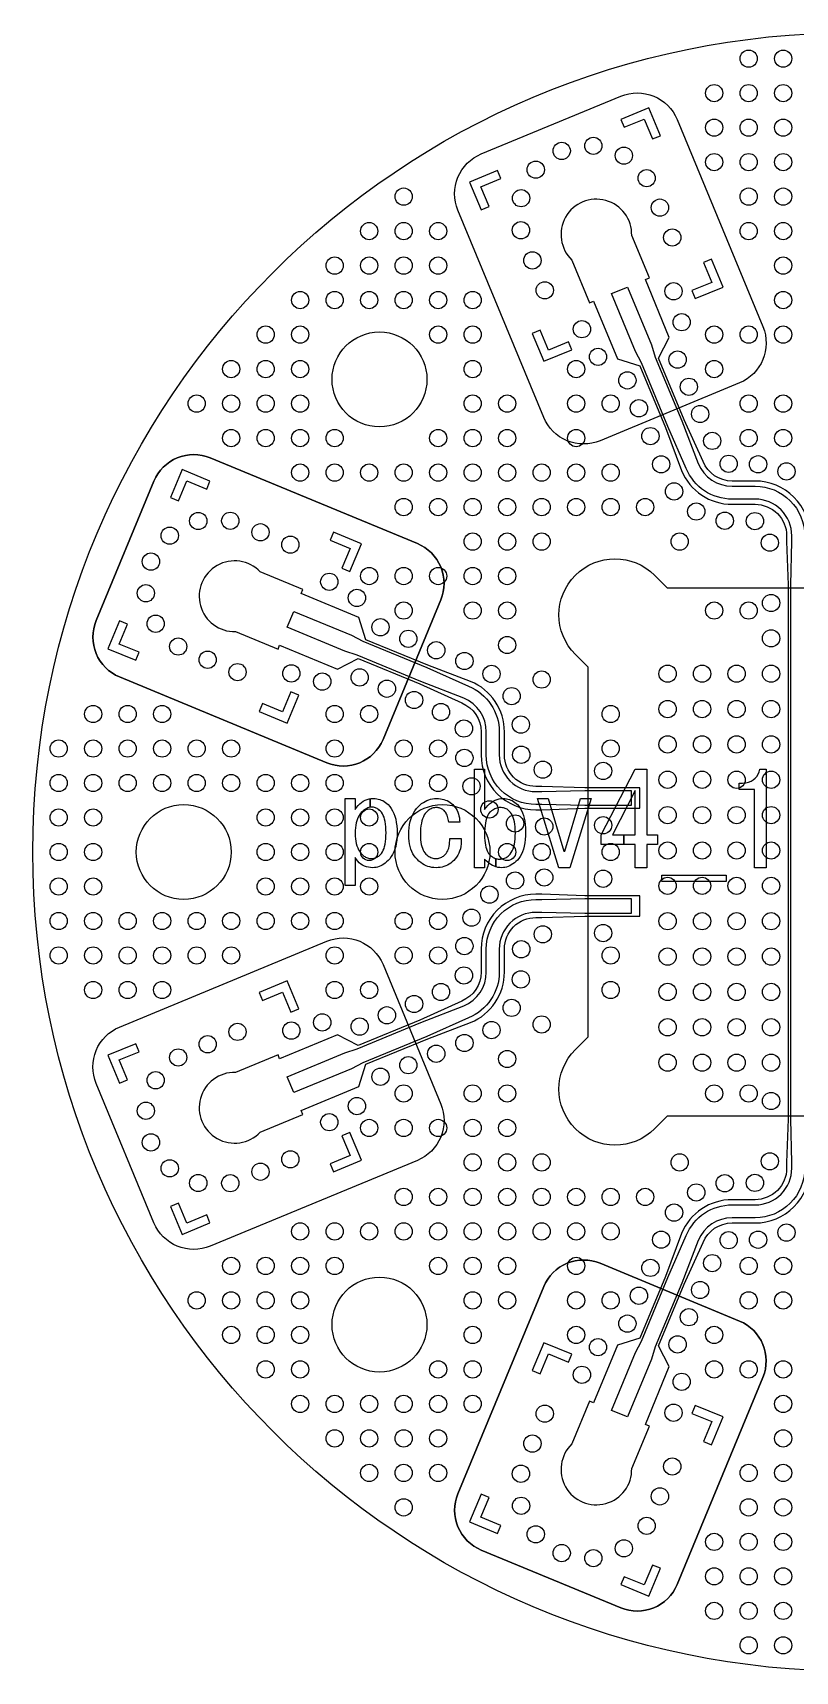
# Model space of a CAD drawing. Extents: x -19 to 105, y -19 to 19.
# Drawn here: x 24 to 41.68, y -19 to 19 of the extents above; entities that cross this region are included whole.
import ezdxf

# ---------------------------------------------------------------- set-up
doc = ezdxf.new("R2010")
doc.units = 0
for name, color, linetype in [('Cavity', 191, 'Continuous'), ('IMG', 7, 'Continuous'), ('l1', 1, 'Continuous'), ('l2', 3, 'Continuous'), ('l3', 30, 'Continuous'), ('nc_l1-l3', 5, 'Continuous'), ('nc_l2-l3', 212, 'Continuous'), ('outline', 150, 'Continuous')]:
    doc.layers.add(name, color=color, linetype=linetype)

msp = doc.modelspace()

# ---------------------------------------------------------------- linework, layer by layer
at = {"layer": 'Cavity'}
for points in [[(35.848, 10.0804), (33.858, 14.8845, -0.4142136), (34.3992, 16.1911), (37.6328, 17.5305, -0.4142136), (38.9394, 16.9893), (40.9293, 12.1851, -0.4142024), (40.3881, 10.8786), (37.1546, 9.5392, -0.4142136)], [(32.9196, 7.152), (28.1155, 9.142, 0.4142136), (26.8089, 8.6008), (25.4695, 5.3672, 0.4142136), (26.0107, 4.0606), (30.8149, 2.0707, 0.4142024), (32.1214, 2.6119), (33.4608, 5.8454, 0.4142136)], [(49.125, -4.2865), (49.4192, -4.5808, -1), (47.5808, -6.4192), (47.2865, -6.125), (38.7135, -6.125), (38.4192, -6.4192, -1), (36.5808, -4.5808), (36.875, -4.2865), (36.875, 4.2865), (36.5808, 4.5808, -1), (38.4192, 6.4192), (38.7135, 6.125), (47.2865, 6.125), (47.5808, 6.4192, -1), (49.4192, 4.5808), (49.125, 4.2865)], [(32.9196, -7.152), (28.1155, -9.142, -0.4142136), (26.8089, -8.6008), (25.4695, -5.3672, -0.4142136), (26.0107, -4.0606), (30.8149, -2.0707, -0.4142024), (32.1214, -2.6119), (33.4608, -5.8454, -0.4142136)], [(35.848, -10.0804), (33.858, -14.8845, 0.4142136), (34.3992, -16.1911), (37.6328, -17.5305, 0.4142136), (38.9394, -16.9893), (40.9293, -12.1851, 0.4142024), (40.3881, -10.8786), (37.1546, -9.5392, 0.4142136)]]:
    msp.add_lwpolyline(points, format="xyb", close=True, dxfattribs=at)
at = {"layer": 'IMG'}
for points in [[(34.9093, 1.2412), (34.9463, 1.2398), (34.9824, 1.2356), (35.0176, 1.2285), (35.0518, 1.2187), (35.0851, 1.206), (35.1174, 1.1906), (35.1488, 1.1723), (35.1793, 1.1512), (35.2088, 1.1273), (35.2374, 1.1006), (35.2731, 1.0605), (35.3049, 1.0152), (35.3331, 0.9649), (35.3574, 0.9093), (35.3781, 0.8486), (35.3949, 0.7827), (35.4081, 0.7117), (35.4174, 0.6356), (35.4231, 0.5542), (35.4249, 0.4677), (35.4231, 0.3768), (35.4174, 0.2915), (35.4081, 0.2118), (35.3949, 0.1377), (35.3781, 0.0693), (35.3574, 0.0065), (35.3331, -0.0507), (35.3049, -0.1023), (35.2731, -0.1482), (35.2374, -0.1885), (35.2022, -0.2219), (35.1667, -0.2518), (35.1309, -0.2782), (35.0949, -0.301), (35.0587, -0.3203), (35.0223, -0.3362), (34.9856, -0.3485), (34.9487, -0.3573), (34.9115, -0.3625), (34.8742, -0.3643), (34.8301, -0.3623), (34.787, -0.3563), (34.7448, -0.3464), (34.735, -0.343), (34.735, -0.1519), (34.7463, -0.1556), (34.7692, -0.1608), (34.7922, -0.164), (34.8156, -0.1651), (34.8431, -0.1642), (34.8695, -0.1618), (34.8947, -0.1577), (34.9187, -0.1519), (34.9415, -0.1446), (34.9632, -0.1355), (34.9837, -0.1249), (35.0031, -0.1126), (35.0212, -0.0986), (35.0382, -0.083), (35.0672, -0.0503), (35.0931, -0.0132), (35.1159, 0.0284), (35.1357, 0.0745), (35.1525, 0.125), (35.1662, 0.1799), (35.1769, 0.2393), (35.1845, 0.3032), (35.189, 0.3715), (35.1906, 0.4443), (35.1892, 0.5147), (35.1849, 0.5807), (35.1779, 0.6422), (35.1681, 0.6993), (35.1554, 0.7519), (35.1399, 0.8001), (35.1217, 0.8438), (35.1006, 0.8831), (35.0767, 0.9179), (35.0499, 0.9482), (35.0331, 0.9638), (35.0152, 0.9777), (34.9965, 0.99), (34.9768, 1.0007), (34.9562, 1.0097), (34.9346, 1.0171), (34.9121, 1.0229), (34.8887, 1.027), (34.8643, 1.0294), (34.839, 1.0302), (34.8133, 1.0291), (34.7879, 1.0256), (34.7627, 1.0197), (34.7377, 1.0115), (34.713, 1.0009), (34.6885, 0.9881), (34.6643, 0.9728), (34.6402, 0.9552), (34.6165, 0.9353), (34.5929, 0.9131), (34.5706, 0.8868), (34.5507, 0.8549), (34.5331, 0.8174), (34.5179, 0.7743), (34.505, 0.7256), (34.4945, 0.6712), (34.4863, 0.6112), (34.4804, 0.5456), (34.4769, 0.4743), (34.4757, 0.3974), (34.4769, 0.3317), (34.4804, 0.2704), (34.4863, 0.2136), (34.4945, 0.1612), (34.505, 0.1133), (34.5179, 0.0698), (34.5331, 0.0308), (34.5507, -0.0038), (34.5706, -0.0339), (34.5929, -0.0596), (34.6141, -0.0796), (34.6356, -0.0976), (34.6572, -0.1134), (34.6792, -0.1271), (34.7013, -0.1387), (34.7237, -0.1482), (34.735, -0.1519), (34.735, -0.343), (34.7035, -0.3324), (34.6632, -0.3145), (34.6238, -0.2926), (34.5854, -0.2667), (34.5479, -0.2368), (34.5113, -0.2029), (34.4757, -0.1651), (34.4757, -0.3643), (34.2413, -0.3643), (34.2413, 1.9209), (34.4757, 1.9209), (34.4757, 0.9834), (34.5138, 1.0324), (34.5531, 1.0762), (34.5935, 1.1149), (34.6351, 1.1484), (34.6779, 1.1767), (34.7218, 1.1999), (34.7669, 1.218), (34.8132, 1.2309), (34.8607, 1.2386)], [(37.9679, -0.3643), (37.9679, 0.1748), (37.7042, 0.1748), (37.7042, 0.3974), (37.9679, 0.3974), (37.9679, 1.4287), (37.4406, 0.3974), (37.7042, 0.3974), (37.7042, 0.1748), (37.1827, 0.1748), (37.1827, 0.3974), (37.9679, 1.9209), (38.2374, 1.9209), (38.2374, 0.3974), (38.4835, 0.3974), (38.4835, 0.1748), (38.2374, 0.1748), (38.2374, -0.3643)], [(40.7335, -0.3643), (40.7335, 1.4521), (40.382, 1.4521), (40.382, 1.5927), (40.4606, 1.596), (40.5324, 1.6059), (40.5975, 1.6223), (40.6557, 1.6452), (40.7072, 1.6748), (40.7518, 1.7109), (40.7897, 1.7535), (40.8207, 1.8027), (40.845, 1.8585), (40.8624, 1.9209), (41.0031, 1.9209), (41.0031, -0.3643)], [(31.8976, 1.2412), (31.9369, 1.2398), (31.9749, 1.2356), (32.0119, 1.2285), (32.0476, 1.2187), (32.0822, 1.206), (32.1156, 1.1906), (32.1478, 1.1723), (32.1788, 1.1512), (32.2087, 1.1273), (32.2374, 1.1006), (32.2775, 1.0559), (32.3134, 1.0063), (32.345, 0.9518), (32.3724, 0.8924), (32.3956, 0.8281), (32.4146, 0.7588), (32.4294, 0.6847), (32.4399, 0.6056), (32.4463, 0.5215), (32.4484, 0.4326), (32.4463, 0.3503), (32.4399, 0.2723), (32.4294, 0.1984), (32.4146, 0.1288), (32.3956, 0.0634), (32.3724, 0.0023), (32.345, -0.0547), (32.3134, -0.1074), (32.2775, -0.1559), (32.2374, -0.2002), (32.2044, -0.2314), (32.1709, -0.2593), (32.1369, -0.2839), (32.1024, -0.3052), (32.0675, -0.3233), (32.0321, -0.338), (31.9963, -0.3495), (31.9599, -0.3577), (31.9231, -0.3626), (31.8859, -0.3643), (31.8333, -0.3619), (31.7832, -0.3549), (31.7358, -0.3432), (31.6909, -0.3268), (31.6486, -0.3057), (31.6088, -0.2799), (31.5717, -0.2494), (31.5371, -0.2143), (31.5051, -0.1744), (31.4757, -0.1299), (31.4757, -0.7744), (31.2413, -0.7744), (31.2413, 1.2412), (31.4757, 1.2412), (31.4757, 0.9834), (31.5095, 1.0324), (31.5451, 1.0762), (31.5826, 1.1149), (31.622, 1.1484), (31.6632, 1.1767), (31.7063, 1.1999), (31.7513, 1.218), (31.7982, 1.2309), (31.827, 1.2354), (31.827, 1.0387), (31.8151, 1.0368), (31.7911, 1.0304), (31.7668, 1.0213), (31.7423, 1.0097), (31.7176, 0.9956), (31.6926, 0.9788), (31.6674, 0.9595), (31.642, 0.9375), (31.6163, 0.9131), (31.5896, 0.8829), (31.5657, 0.8488), (31.5446, 0.8108), (31.5263, 0.7687), (31.5109, 0.7226), (31.4982, 0.6726), (31.4884, 0.6186), (31.4813, 0.5606), (31.4771, 0.4986), (31.4757, 0.4326), (31.4774, 0.3686), (31.4823, 0.3079), (31.4905, 0.2505), (31.502, 0.1963), (31.5167, 0.1455), (31.5348, 0.0979), (31.5561, 0.0536), (31.5807, 0.0126), (31.6086, -0.0251), (31.6398, -0.0596), (31.6588, -0.0774), (31.6782, -0.0933), (31.6981, -0.1074), (31.7185, -0.1196), (31.7394, -0.1299), (31.7607, -0.1383), (31.7825, -0.1449), (31.8048, -0.1496), (31.8275, -0.1524), (31.8507, -0.1533), (31.8739, -0.1524), (31.8967, -0.1496), (31.9189, -0.1449), (31.9407, -0.1383), (31.962, -0.1299), (31.9829, -0.1196), (32.0033, -0.1074), (32.0232, -0.0933), (32.0427, -0.0774), (32.0617, -0.0596), (32.0861, -0.0314), (32.1081, 0.0018), (32.1274, 0.0399), (32.1442, 0.0829), (32.1583, 0.1308), (32.1699, 0.1837), (32.179, 0.2415), (32.1854, 0.3042), (32.1893, 0.3718), (32.1906, 0.4443), (32.1893, 0.5168), (32.1854, 0.5845), (32.179, 0.6472), (32.1699, 0.7049), (32.1583, 0.7578), (32.1442, 0.8057), (32.1274, 0.8487), (32.1081, 0.8868), (32.0861, 0.92), (32.0617, 0.9482), (32.0428, 0.966), (32.0237, 0.982), (32.0044, 0.996), (31.9848, 1.0082), (31.965, 1.0185), (31.9449, 1.027), (31.9247, 1.0335), (31.9042, 1.0382), (31.8834, 1.041), (31.8624, 1.042), (31.8389, 1.0407), (31.827, 1.0387), (31.827, 1.2354), (31.847, 1.2386)], [(33.5382, 0.9599), (33.5238, 0.9733), (33.5087, 0.9852), (33.4929, 0.9958), (33.4763, 1.0049), (33.4591, 1.0127), (33.4412, 1.019), (33.4226, 1.0239), (33.4032, 1.0274), (33.3832, 1.0295), (33.3624, 1.0302), (33.3369, 1.0292), (33.3118, 1.026), (33.2872, 1.0208), (33.2631, 1.0134), (33.2394, 1.0039), (33.2162, 0.9923), (33.1935, 0.9786), (33.1712, 0.9627), (33.1494, 0.9448), (33.1281, 0.9248), (33.1013, 0.8942), (33.0774, 0.8587), (33.0563, 0.8183), (33.0381, 0.7729), (33.0226, 0.7226), (33.0099, 0.6674), (33.0001, 0.6073), (32.9931, 0.5423), (32.9888, 0.4723), (32.9874, 0.3974), (32.9887, 0.336), (32.9926, 0.2784), (32.999, 0.2245), (33.0081, 0.1743), (33.0197, 0.1279), (33.0338, 0.0852), (33.0506, 0.0463), (33.0699, 0.0112), (33.0919, -0.0202), (33.1163, -0.0479), (33.1377, -0.0679), (33.1595, -0.0858), (33.1817, -0.1017), (33.2045, -0.1154), (33.2277, -0.127), (33.2513, -0.1365), (33.2755, -0.1439), (33.3001, -0.1491), (33.3252, -0.1523), (33.3507, -0.1533), (33.3739, -0.1524), (33.3967, -0.1496), (33.4189, -0.1449), (33.4407, -0.1383), (33.462, -0.1299), (33.4829, -0.1196), (33.5033, -0.1074), (33.5232, -0.0933), (33.5427, -0.0774), (33.5617, -0.0596), (33.5838, -0.0348), (33.6034, -0.0071), (33.6204, 0.0234), (33.6348, 0.0567), (33.6466, 0.0927), (33.6559, 0.1317), (33.6626, 0.1734), (33.6667, 0.2179), (33.6682, 0.2652), (33.6671, 0.3154), (33.9367, 0.3154), (33.937, 0.2512), (33.9334, 0.1898), (33.9258, 0.1312), (33.9142, 0.0754), (33.8986, 0.0224), (33.879, -0.0277), (33.8554, -0.0751), (33.8279, -0.1196), (33.7964, -0.1613), (33.7609, -0.2002), (33.7272, -0.2314), (33.692, -0.2593), (33.6551, -0.2839), (33.6165, -0.3052), (33.5763, -0.3233), (33.5345, -0.338), (33.491, -0.3495), (33.4459, -0.3577), (33.3991, -0.3626), (33.3507, -0.3643), (33.3021, -0.3624), (33.2546, -0.3568), (33.2083, -0.3474), (33.1632, -0.3343), (33.1193, -0.3174), (33.0765, -0.2968), (33.0349, -0.2724), (32.9945, -0.2443), (32.9552, -0.2124), (32.9171, -0.1768), (32.8793, -0.1352), (32.8454, -0.0901), (32.8155, -0.0414), (32.7896, 0.0107), (32.7677, 0.0664), (32.7498, 0.1256), (32.7358, 0.1883), (32.7259, 0.2545), (32.7199, 0.3242), (32.7179, 0.3974), (32.7201, 0.482), (32.7268, 0.5624), (32.7379, 0.6386), (32.7535, 0.7106), (32.7736, 0.7783), (32.7981, 0.8418), (32.827, 0.9011), (32.8604, 0.9562), (32.8983, 1.007), (32.9406, 1.0537), (32.9785, 1.0893), (33.0174, 1.1212), (33.0573, 1.1493), (33.0981, 1.1737), (33.1398, 1.1943), (33.1824, 1.2112), (33.226, 1.2243), (33.2706, 1.2337), (33.316, 1.2393), (33.3624, 1.2412), (33.4084, 1.2398), (33.4524, 1.2356), (33.4946, 1.2285), (33.5349, 1.2187), (33.5734, 1.206), (33.6099, 1.1906), (33.6446, 1.1723), (33.6774, 1.1512), (33.7084, 1.1273), (33.7374, 1.1006), (33.7665, 1.069), (33.7927, 1.0354), (33.8162, 0.9997), (33.8368, 0.9618), (33.8546, 0.9218), (33.8696, 0.8798), (33.8818, 0.8356), (33.8912, 0.7893), (33.8977, 0.7409), (33.9015, 0.6904), (33.6437, 0.6904), (33.6384, 0.7268), (33.632, 0.7612), (33.6244, 0.7934), (33.6156, 0.8235), (33.6056, 0.8515), (33.5945, 0.8774), (33.5822, 0.9012), (33.5687, 0.9229), (33.554, 0.9425)], [(36.1984, -0.3643), (35.7062, 1.2412), (35.9523, 1.2412), (36.3156, 0.0224), (36.339, 0.0224), (36.7023, 1.2412), (36.9484, 1.2412), (36.4562, -0.3643)], [(38.589, -0.6807), (38.589, -0.5401), (40.0773, -0.5401), (40.0773, -0.6807)]]:
    msp.add_lwpolyline(points, close=True, dxfattribs=at)
msp.add_circle((43, 0), 19, dxfattribs=at)
at = {"layer": 'l1'}
for points in [[(35.848, 10.0804), (33.858, 14.8845, -0.4142136), (34.3992, 16.1911), (37.6328, 17.5305, -0.4142136), (38.9394, 16.9893), (40.9293, 12.1851, -0.4142024), (40.3881, 10.8786), (37.1546, 9.5392, -0.4142136)], [(33.4608, 5.8454), (32.1214, 2.6119, -0.4142024), (30.8149, 2.0707), (26.0107, 4.0606, -0.4142136), (25.4695, 5.3672), (26.8089, 8.6008, -0.4142136), (28.1155, 9.142), (32.9196, 7.152, -0.4142136)], [(49.125, -4.2865), (49.4192, -4.5808, -1), (47.5808, -6.4192), (47.2865, -6.125), (38.7135, -6.125), (38.4192, -6.4192, -1), (36.5808, -4.5808), (36.875, -4.2865), (36.875, 4.2865), (36.5808, 4.5808, -1), (38.4192, 6.4192), (38.7135, 6.125), (47.2865, 6.125), (47.5808, 6.4192, -1), (49.4192, 4.5808), (49.125, 4.2865)], [(32.9196, -7.152), (28.1155, -9.142, -0.4142136), (26.8089, -8.6008), (25.4695, -5.3672, -0.4142136), (26.0107, -4.0606), (30.8149, -2.0707, -0.4142024), (32.1214, -2.6119), (33.4608, -5.8454, -0.4142136)], [(37.1546, -9.5392), (40.3881, -10.8786, -0.4142024), (40.9293, -12.1851), (38.9394, -16.9893, -0.4142136), (37.6328, -17.5305), (34.3992, -16.1911, -0.4142136), (33.858, -14.8845), (35.848, -10.0804, -0.4142136)]]:
    msp.add_lwpolyline(points, format="xyb", close=True, dxfattribs=at)
msp.add_circle((43, 0), 19, dxfattribs=at)
at = {"layer": 'l2'}
for points in [[(38.2861, 17.2599), (37.6394, 16.992), (37.7159, 16.8072), (38.1779, 16.9986), (38.3692, 16.5366), (38.554, 16.6132)], [(34.3965, 14.8911), (34.5813, 14.9676), (34.39, 15.4296), (34.8519, 15.6209), (34.7754, 15.8057), (34.1286, 15.5378)], [(39.7403, 13.7492), (39.5555, 13.6726), (39.7469, 13.2107), (39.2849, 13.0193), (39.3615, 12.8346), (40.0082, 13.1024)], [(35.8507, 11.3804), (36.4974, 11.6482), (36.4209, 11.833), (35.959, 11.6417), (35.7676, 12.1036), (35.5828, 12.0271)], [(27.4622, 8.8714), (27.1943, 8.2246), (27.3791, 8.1481), (27.5704, 8.61), (28.0324, 8.4187), (28.1089, 8.6035)], [(30.9729, 7.4172), (30.8964, 7.2324), (31.3583, 7.041), (31.167, 6.5791), (31.3518, 6.5026), (31.6196, 7.1493)], [(26.3868, 4.446), (26.4634, 4.6308), (26.0014, 4.8221), (26.1928, 5.2841), (26.008, 5.3606), (25.7401, 4.7139)], [(29.8976, 2.9918), (30.1654, 3.6385), (29.9807, 3.7151), (29.7893, 3.2531), (29.3274, 3.4445), (29.2508, 3.2597)], [(29.2508, -3.2597), (29.3274, -3.4445), (29.7893, -3.2531), (29.9807, -3.7151), (30.1654, -3.6385), (29.8976, -2.9918)], [(25.7401, -4.7139), (26.008, -5.3606), (26.1928, -5.2841), (26.0014, -4.8221), (26.4634, -4.6308), (26.3868, -4.446)], [(31.6196, -7.1493), (31.3518, -6.5026), (31.167, -6.5791), (31.3583, -7.041), (30.8964, -7.2324), (30.9729, -7.4172)], [(28.1089, -8.6035), (28.0324, -8.4187), (27.5704, -8.61), (27.3791, -8.1481), (27.1943, -8.2246), (27.4622, -8.8714)], [(35.5828, -12.0271), (35.7676, -12.1036), (35.959, -11.6417), (36.4209, -11.833), (36.4974, -11.6482), (35.8507, -11.3804)], [(40.0082, -13.1024), (39.3615, -12.8346), (39.2849, -13.0193), (39.7469, -13.2107), (39.5555, -13.6726), (39.7403, -13.7492)], [(34.1286, -15.5378), (34.7754, -15.8057), (34.8519, -15.6209), (34.39, -15.4296), (34.5813, -14.9676), (34.3965, -14.8911)], [(38.554, -16.6132), (38.3692, -16.5366), (38.1779, -16.9986), (37.7159, -16.8072), (37.6394, -16.992), (38.2861, -17.2599)]]:
    msp.add_lwpolyline(points, close=True, dxfattribs=at)
for points in [[(42.02, 7.3334, 0.4142136), (40.75, 8.6034), (40.2164, 8.6034, -0.3033653), (39.5419, 9.054), (39.1033, 10.0216), (38.5101, 11.4536), (38.7596, 11.9358), (38.2047, 13.2754), (38.2971, 13.3137), (37.8882, 14.3009, 1.5353237), (36.5024, 13.7268), (36.9113, 12.7397), (37.0036, 12.778), (37.5585, 11.4383), (38.0759, 11.2738), (38.669, 9.8418), (39.043, 8.8474, 0.3033543), (40.2164, 8.0634), (40.75, 8.0634, -0.4142136), (41.48, 7.3334), (41.48, 7.2), (41.515, 6.2), (41.515, -6.2), (41.48, -7.2), (41.48, -7.3334, -0.4142136), (40.75, -8.0634), (40.2164, -8.0634, 0.3033675), (39.043, -8.8474), (38.669, -9.8418), (38.0759, -11.2738), (37.5585, -11.4383), (37.0036, -12.778), (36.9113, -12.7397), (36.5024, -13.7268, 1.5354967), (37.8882, -14.3009), (38.2971, -13.3137), (38.2047, -13.2754), (38.7596, -11.9358), (38.5101, -11.4536), (39.1033, -10.0216), (39.5419, -9.054, -0.3033422), (40.2164, -8.6034), (40.75, -8.6034, 0.4142136), (42.02, -7.3334)], [(41.9, -7.3334, -0.4142136), (40.75, -8.4834), (40.2164, -8.4834, 0.3033413), (39.4311, -9.0081), (39.0478, -9.9987), (38.4355, -11.4769), (38.3438, -11.7636), (37.7889, -13.1032), (37.4194, -12.9502), (37.9743, -11.6105), (38.1122, -11.3429), (38.7245, -9.8647), (39.1539, -8.8933, -0.3033471), (40.2164, -8.1834), (40.75, -8.1834, 0.4142136), (41.6, -7.3334), (41.6, -7.2), (41.575, -6.2), (41.575, 6.2), (41.6, 7.2), (41.6, 7.3334, 0.4142136), (40.75, 8.1834), (40.2164, 8.1834, -0.3033471), (39.1539, 8.8933), (38.7245, 9.8647), (38.1122, 11.3429), (37.9743, 11.6105), (37.4194, 12.9502), (37.7889, 13.1032), (38.3438, 11.7636), (38.4355, 11.4769), (39.0478, 9.9987), (39.4311, 9.0081, 0.3033413), (40.2164, 8.4834), (40.75, 8.4834, -0.4142136), (41.9, 7.3334)]]:
    msp.add_lwpolyline(points, format="xyb", dxfattribs=at)
for points in [[(36.8, 1.485), (35.8, 1.52), (35.6666, 1.52, -0.4142136), (34.9366, 2.25), (34.9366, 2.7836, 0.3033675), (34.1526, 3.957), (33.1582, 4.331), (31.7262, 4.9241), (31.5617, 5.4415), (30.222, 5.9964), (30.2603, 6.0887), (29.2732, 6.4976, 1.5354967), (28.6991, 5.1118), (29.6863, 4.7029), (29.7246, 4.7953), (31.0642, 4.2404), (31.5464, 4.4899), (32.9784, 3.8967), (33.946, 3.4581, -0.3033422), (34.3966, 2.7836), (34.3966, 2.25, 0.4142136), (35.6666, 0.98), (35.8, 0.98), (36.8, 1.015), (38.075, 1.015), (38.075, 1.485)], [(35.8, 1.4), (36.8, 1.425), (37.875, 1.425), (37.875, 1.075), (36.8, 1.075), (35.8, 1.1), (35.6666, 1.1, -0.4142136), (34.5166, 2.25), (34.5166, 2.7836, 0.3033413), (33.9919, 3.5689), (33.0013, 3.9522), (31.5231, 4.5645), (31.2364, 4.6562), (29.8968, 5.2111), (30.0498, 5.5806), (31.3895, 5.0257), (31.6571, 4.8878), (33.1353, 4.2755), (34.1067, 3.8461, -0.3033471), (34.8166, 2.7836), (34.8166, 2.25, 0.4142136), (35.6666, 1.4)], [(36.8, -1.015), (35.8, -0.98), (35.6666, -0.98, 0.4142136), (34.3966, -2.25), (34.3966, -2.7836, -0.3033653), (33.946, -3.4581), (32.9784, -3.8967), (31.5464, -4.4899), (31.0642, -4.2404), (29.7246, -4.7953), (29.6863, -4.7029), (28.6991, -5.1118, 1.5353237), (29.2732, -6.4976), (30.2603, -6.0887), (30.222, -5.9964), (31.5617, -5.4415), (31.7262, -4.9241), (33.1582, -4.331), (34.1526, -3.957, 0.3033543), (34.9366, -2.7836), (34.9366, -2.25, -0.4142136), (35.6666, -1.52), (35.8, -1.52), (36.8, -1.485), (38.075, -1.485), (38.075, -1.015)], [(35.8, -1.1), (36.8, -1.075), (37.875, -1.075), (37.875, -1.425), (36.8, -1.425), (35.8, -1.4), (35.6666, -1.4, 0.4142136), (34.8166, -2.25), (34.8166, -2.7836, -0.3033471), (34.1067, -3.8461), (33.1353, -4.2755), (31.6571, -4.8878), (31.3895, -5.0257), (30.0498, -5.5806), (29.8968, -5.2111), (31.2364, -4.6562), (31.5231, -4.5645), (33.0013, -3.9522), (33.9919, -3.5689, 0.3033413), (34.5166, -2.7836), (34.5166, -2.25, -0.4142136), (35.6666, -1.1)]]:
    msp.add_lwpolyline(points, format="xyb", close=True, dxfattribs=at)
at = {"layer": 'l3'}
msp.add_circle((43, 0), 19, dxfattribs=at)
at = {"layer": 'nc_l1-l3'}
for centre, radius in [((40.6, 18.4), 0.2), ((41.4, 18.4), 0.2), ((39.8, 17.6), 0.2), ((40.6, 17.6), 0.2), ((41.4, 17.6), 0.2), ((39.8, 16.8), 0.2), ((40.6, 16.8), 0.2), ((41.4, 16.8), 0.2), ((40.6, 16), 0.2), ((41.4, 16), 0.2), ((32.6, 15.2), 0.2), ((40.6, 15.2), 0.2), ((41.4, 15.2), 0.2), ((31.8, 14.4), 0.2), ((32.6, 14.4), 0.2), ((41.4, 14.4), 0.2), ((31, 13.6), 0.2), ((31.8, 13.6), 0.2), ((32.6, 13.6), 0.2), ((33.4, 13.6), 0.2), ((41.4, 13.6), 0.2), ((30.2, 12.8), 0.2), ((31, 12.8), 0.2), ((31.8, 12.8), 0.2), ((32.6, 12.8), 0.2), ((33.4, 12.8), 0.2), ((29.4, 12), 0.2), ((30.2, 12), 0.2), ((33.4, 12), 0.2), ((34.2, 12), 0.2), ((32.0398, 10.9602), 1.1), ((34.2, 11.2), 0.2), ((28.6, 11.2), 0.2), ((29.4, 11.2), 0.2), ((30.2, 11.2), 0.2), ((27.8, 10.4), 0.2), ((28.6, 10.4), 0.2), ((29.4, 10.4), 0.2), ((30.2, 10.4), 0.2), ((34.2, 10.4), 0.2), ((41.4, 10.4), 0.2), ((29.4, 9.6), 0.2), ((30.2, 9.6), 0.2), ((31, 9.6), 0.2), ((33.4, 9.6), 0.2), ((34.2, 9.6), 0.2), ((35, 9.6), 0.2), ((39.7539, 9.5349), 0.2), ((40.6, 9.6), 0.2), ((41.4, 9.6), 0.2), ((38.5707, 8.9914), 0.2), ((40.1363, 9.003), 0.2), ((40.8185, 8.992), 0.2), ((31, 8.8), 0.2), ((31.8, 8.8), 0.2), ((32.6, 8.8), 0.2), ((33.4, 8.8), 0.2), ((34.2, 8.8), 0.2), ((35, 8.8), 0.2), ((35.8, 8.8), 0.2), ((37.4, 8.8), 0.2), ((41.4761, 8.8262), 0.2), ((38.8701, 8.3622), 0.2), ((33.4, 8), 0.2), ((34.2, 8), 0.2), ((35, 8), 0.2), ((35.8, 8), 0.2), ((36.6, 8), 0.2), ((37.4, 8), 0.2), ((38.2, 8), 0.2), ((39.3851, 7.8965), 0.2), ((40.0454, 7.6822), 0.2), ((40.7446, 7.6734), 0.2), ((34.2, 7.2), 0.2), ((35, 7.2), 0.2), ((35.8, 7.2), 0.2), ((39, 7.2), 0.2), ((41.0906, 7.1735), 0.2), ((35, 6.4), 0.2), ((34.2, 5.6), 0.2), ((35, 5.6), 0.2), ((35, 4.8), 0.2), ((34.0086, 4.4293), 0.2), ((34.6378, 4.1299), 0.2), ((35.8, 4), 0.2), ((35.1035, 3.6149), 0.2), ((33.4651, 3.2461), 0.2), ((25.4, 3.2), 0.2), ((26.2, 3.2), 0.2), ((33.997, 2.8637), 0.2), ((35.3178, 2.9546), 0.2), ((24.6, 2.4), 0.2), ((25.4, 2.4), 0.2), ((26.2, 2.4), 0.2), ((27, 2.4), 0.2), ((27.8, 2.4), 0.2), ((33.4, 2.4), 0.2), ((34.008, 2.1815), 0.2), ((35.3266, 2.2554), 0.2), ((35.8265, 1.9094), 0.2), ((24.6, 1.6), 0.2), ((25.4, 1.6), 0.2), ((26.2, 1.6), 0.2), ((27, 1.6), 0.2), ((27.8, 1.6), 0.2), ((28.6, 1.6), 0.2), ((29.4, 1.6), 0.2), ((32.6, 1.6), 0.2), ((33.4, 1.6), 0.2), ((34.1738, 1.5239), 0.2), ((34.5888, 0.9875), 0.2), ((24.6, 0.8), 0.2), ((25.4, 0.8), 0.2), ((27.5, 0), 1.1), ((29.4, 0.8), 0.2), ((30.2, 0.8), 0.2), ((31, 0.8), 0.2), ((31.8, 0.8), 0.2), ((33.5, 0), 1.1), ((35.1836, 0.6618), 0.2), ((35.8595, 0.5916), 0.2), ((24.6, 0), 0.2), ((25.4, 0), 0.2), ((29.4, 0), 0.2), ((30.2, 0), 0.2), ((31, 0), 0.2), ((31.8, 0), 0.2), ((35, 0), 0.2), ((35.8, 0), 0.2), ((24.6, -0.8), 0.2), ((25.4, -0.8), 0.2), ((29.4, -0.8), 0.2), ((30.2, -0.8), 0.2), ((31, -0.8), 0.2), ((31.8, -0.8), 0.2), ((35.1836, -0.6618), 0.2), ((35.8595, -0.5916), 0.2), ((34.5888, -0.9875), 0.2), ((24.6, -1.6), 0.2), ((25.4, -1.6), 0.2), ((26.2, -1.6), 0.2), ((27, -1.6), 0.2), ((27.8, -1.6), 0.2), ((28.6, -1.6), 0.2), ((29.4, -1.6), 0.2), ((32.6, -1.6), 0.2), ((33.4, -1.6), 0.2), ((34.1738, -1.5239), 0.2), ((35.8265, -1.9094), 0.2), ((24.6, -2.4), 0.2), ((25.4, -2.4), 0.2), ((26.2, -2.4), 0.2), ((27, -2.4), 0.2), ((27.8, -2.4), 0.2), ((33.4, -2.4), 0.2), ((34.008, -2.1815), 0.2), ((35.3266, -2.2554), 0.2), ((25.4, -3.2), 0.2), ((26.2, -3.2), 0.2), ((33.997, -2.8637), 0.2), ((35.3178, -2.9546), 0.2), ((33.4651, -3.2461), 0.2), ((35.1035, -3.6149), 0.2), ((35.8, -4), 0.2), ((34.6378, -4.1299), 0.2), ((34.0086, -4.4293), 0.2), ((35, -4.8), 0.2), ((34.2, -5.6), 0.2), ((35, -5.6), 0.2), ((35, -6.4), 0.2), ((34.2, -7.2), 0.2), ((35, -7.2), 0.2), ((35.8, -7.2), 0.2), ((39, -7.2), 0.2), ((41.0906, -7.1735), 0.2), ((40.0454, -7.6822), 0.2), ((40.7446, -7.6734), 0.2), ((33.4, -8), 0.2), ((34.2, -8), 0.2), ((35, -8), 0.2), ((35.8, -8), 0.2), ((36.6, -8), 0.2), ((37.4, -8), 0.2), ((38.2, -8), 0.2), ((39.3851, -7.8965), 0.2), ((38.8701, -8.3622), 0.2), ((31, -8.8), 0.2), ((31.8, -8.8), 0.2), ((32.6, -8.8), 0.2), ((33.4, -8.8), 0.2), ((34.2, -8.8), 0.2), ((35, -8.8), 0.2), ((35.8, -8.8), 0.2), ((37.4, -8.8), 0.2), ((41.4761, -8.8262), 0.2), ((38.5707, -8.9914), 0.2), ((40.1363, -9.003), 0.2), ((40.8185, -8.992), 0.2), ((29.4, -9.6), 0.2), ((30.2, -9.6), 0.2), ((31, -9.6), 0.2), ((33.4, -9.6), 0.2), ((34.2, -9.6), 0.2), ((35, -9.6), 0.2), ((39.7539, -9.5349), 0.2), ((40.6, -9.6), 0.2), ((41.4, -9.6), 0.2), ((32.0398, -10.9602), 1.1), ((27.8, -10.4), 0.2), ((28.6, -10.4), 0.2), ((29.4, -10.4), 0.2), ((30.2, -10.4), 0.2), ((34.2, -10.4), 0.2), ((41.4, -10.4), 0.2), ((28.6, -11.2), 0.2), ((29.4, -11.2), 0.2), ((30.2, -11.2), 0.2), ((34.2, -11.2), 0.2), ((29.4, -12), 0.2), ((30.2, -12), 0.2), ((33.4, -12), 0.2), ((34.2, -12), 0.2), ((30.2, -12.8), 0.2), ((31, -12.8), 0.2), ((31.8, -12.8), 0.2), ((32.6, -12.8), 0.2), ((33.4, -12.8), 0.2), ((31, -13.6), 0.2), ((31.8, -13.6), 0.2), ((32.6, -13.6), 0.2), ((33.4, -13.6), 0.2), ((41.4, -13.6), 0.2), ((31.8, -14.4), 0.2), ((32.6, -14.4), 0.2), ((41.4, -14.4), 0.2), ((32.6, -15.2), 0.2), ((40.6, -15.2), 0.2), ((41.4, -15.2), 0.2), ((40.6, -16), 0.2), ((41.4, -16), 0.2), ((39.8, -16.8), 0.2), ((40.6, -16.8), 0.2), ((41.4, -16.8), 0.2), ((39.8, -17.6), 0.2), ((40.6, -17.6), 0.2), ((41.4, -17.6), 0.2), ((40.6, -18.4), 0.2), ((41.4, -18.4), 0.2)]:
    msp.add_circle(centre, radius, dxfattribs=at)
at = {"layer": 'nc_l2-l3'}
for centre in [(36.2648, 16.2603), (36.9986, 16.3774), (37.7063, 16.1504), (35.663, 15.8242), (39.8, 16), (38.235, 15.6282), (35.3232, 15.1633), (38.5415, 14.9447), (33.4, 14.4), (35.3185, 14.4202), (38.8285, 14.2518), (40.6, 14.4), (35.5851, 13.7201), (34.2, 12.8), (35.8721, 13.0272), (38.858, 13.0048), (41.4, 12.8), (36.733, 12.1247), (39.0469, 12.2876), (39.8, 12), (40.6, 12), (41.4, 12), (36.6, 11.2), (37.1066, 11.4839), (38.9516, 11.42), (39.8, 11.2), (37.7875, 10.9379), (39.2129, 10.789), (35, 10.4), (36.6, 10.4), (37.4, 10.4), (38.0552, 10.2917), (39.4749, 10.1583), (40.6, 10.4), (28.6, 9.6), (36.6, 9.6), (38.3214, 9.6449), (30.2, 8.8), (36.6, 8.8), (32.6, 8), (27.8367, 7.6768), (28.5798, 7.6815), (29.2799, 7.4149), (27.1758, 7.337), (29.9728, 7.1279), (26.7397, 6.7352), (30.8753, 6.267), (31.8, 6.4), (32.6, 6.4), (33.4, 6.4), (34.2, 6.4), (26.6226, 6.0014), (31.5161, 5.8934), (32.6, 5.6), (39.8, 5.6), (40.6, 5.6), (41.12, 5.775), (26.8496, 5.2937), (32.0621, 5.2125), (27.3718, 4.765), (32.7083, 4.9448), (41.12, 4.955), (28.0553, 4.4585), (33.3551, 4.6786), (28.7482, 4.1715), (29.9952, 4.142), (31.58, 4.0484), (38.72, 4.135), (39.52, 4.135), (40.32, 4.135), (41.12, 4.135), (30.7124, 3.9531), (32.211, 3.7871), (32.8417, 3.5251), (38.72, 3.315), (39.52, 3.315), (40.32, 3.315), (41.12, 3.315), (27, 3.2), (31, 3.2), (31.8, 3.2), (37.4, 3.2), (38.72, 2.495), (39.52, 2.495), (40.32, 2.495), (41.12, 2.495), (28.6, 2.4), (31, 2.4), (32.6, 2.4), (37.4, 2.4), (37.225, 1.88), (30.2, 1.6), (31, 1.6), (38.72, 1.675), (39.52, 1.675), (40.32, 1.675), (41.12, 1.675), (37.225, 0.62), (38.72, 0.855), (39.52, 0.855), (40.32, 0.855), (41.12, 0.855), (37.4, 0), (38.72, 0.035), (39.52, 0.035), (40.32, 0.035), (41.12, 0.035), (37.225, -0.62), (38.72, -0.785), (39.52, -0.785), (40.32, -0.785), (41.12, -0.785), (30.2, -1.6), (31, -1.6), (38.72, -1.605), (39.52, -1.605), (40.32, -1.605), (41.12, -1.605), (37.225, -1.88), (28.6, -2.4), (31, -2.4), (32.6, -2.4), (37.4, -2.4), (38.72, -2.425), (39.52, -2.425), (40.32, -2.425), (41.12, -2.425), (27, -3.2), (31, -3.2), (31.8, -3.2), (37.4, -3.2), (32.8417, -3.5251), (38.72, -3.245), (39.52, -3.245), (40.32, -3.245), (41.12, -3.245), (30.7124, -3.9531), (32.211, -3.7871), (28.7482, -4.1715), (29.9952, -4.142), (31.58, -4.0484), (38.72, -4.065), (39.52, -4.065), (40.32, -4.065), (41.12, -4.065), (28.0553, -4.4585), (33.3551, -4.6786), (27.3718, -4.765), (32.7083, -4.9448), (38.72, -4.885), (39.52, -4.885), (40.32, -4.885), (41.12, -4.885), (26.8496, -5.2937), (32.0621, -5.2125), (31.5161, -5.8934), (32.6, -5.6), (39.8, -5.6), (40.6, -5.6), (41.12, -5.775), (26.6226, -6.0014), (30.8753, -6.267), (31.8, -6.4), (32.6, -6.4), (33.4, -6.4), (34.2, -6.4), (26.7397, -6.7352), (27.1758, -7.337), (29.2799, -7.4149), (29.9728, -7.1279), (27.8367, -7.6768), (28.5798, -7.6815), (32.6, -8), (30.2, -8.8), (36.6, -8.8), (28.6, -9.6), (36.6, -9.6), (38.3214, -9.6449), (35, -10.4), (36.6, -10.4), (37.4, -10.4), (38.0552, -10.2917), (39.4749, -10.1583), (40.6, -10.4), (39.2129, -10.789), (36.6, -11.2), (37.7875, -10.9379), (39.8, -11.2), (37.1066, -11.4839), (38.9516, -11.42), (36.733, -12.1247), (39.0469, -12.2876), (39.8, -12), (40.6, -12), (41.4, -12), (34.2, -12.8), (35.8721, -13.0272), (38.858, -13.0048), (41.4, -12.8), (35.5851, -13.7201), (38.8285, -14.2518), (33.4, -14.4), (35.3185, -14.4202), (40.6, -14.4), (38.5415, -14.9447), (35.3232, -15.1633), (38.235, -15.6282), (35.663, -15.8242), (37.7063, -16.1504), (39.8, -16), (36.2648, -16.2603), (36.9986, -16.3774)]:
    msp.add_circle(centre, 0.2, dxfattribs=at)
at = {"layer": 'outline'}
msp.add_circle((43, 0), 19, dxfattribs=at)

doc.saveas('drawing.dxf')
